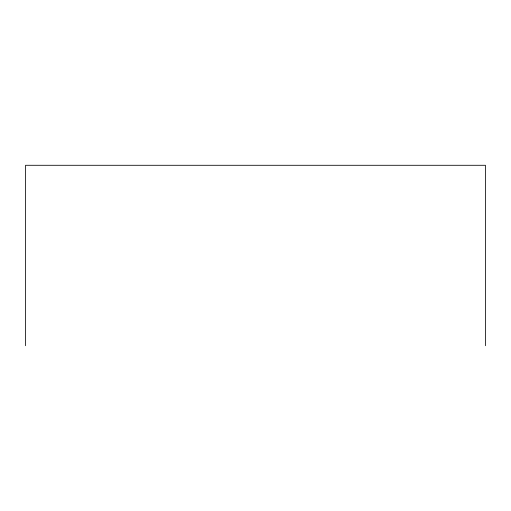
<?xml version="1.0" encoding="UTF-8"?>
<svg xmlns="http://www.w3.org/2000/svg" width="511" height="511" viewBox="0 0 511 511"><rect width="100%" height="100%" fill="white"/><g stroke="black" fill="none" stroke-linecap="round" stroke-linejoin="round"><path stroke-width="0.77" d="M485.45 345.711L485.45 165.289L25.55 165.289L25.55 345.711"/></g></svg>
